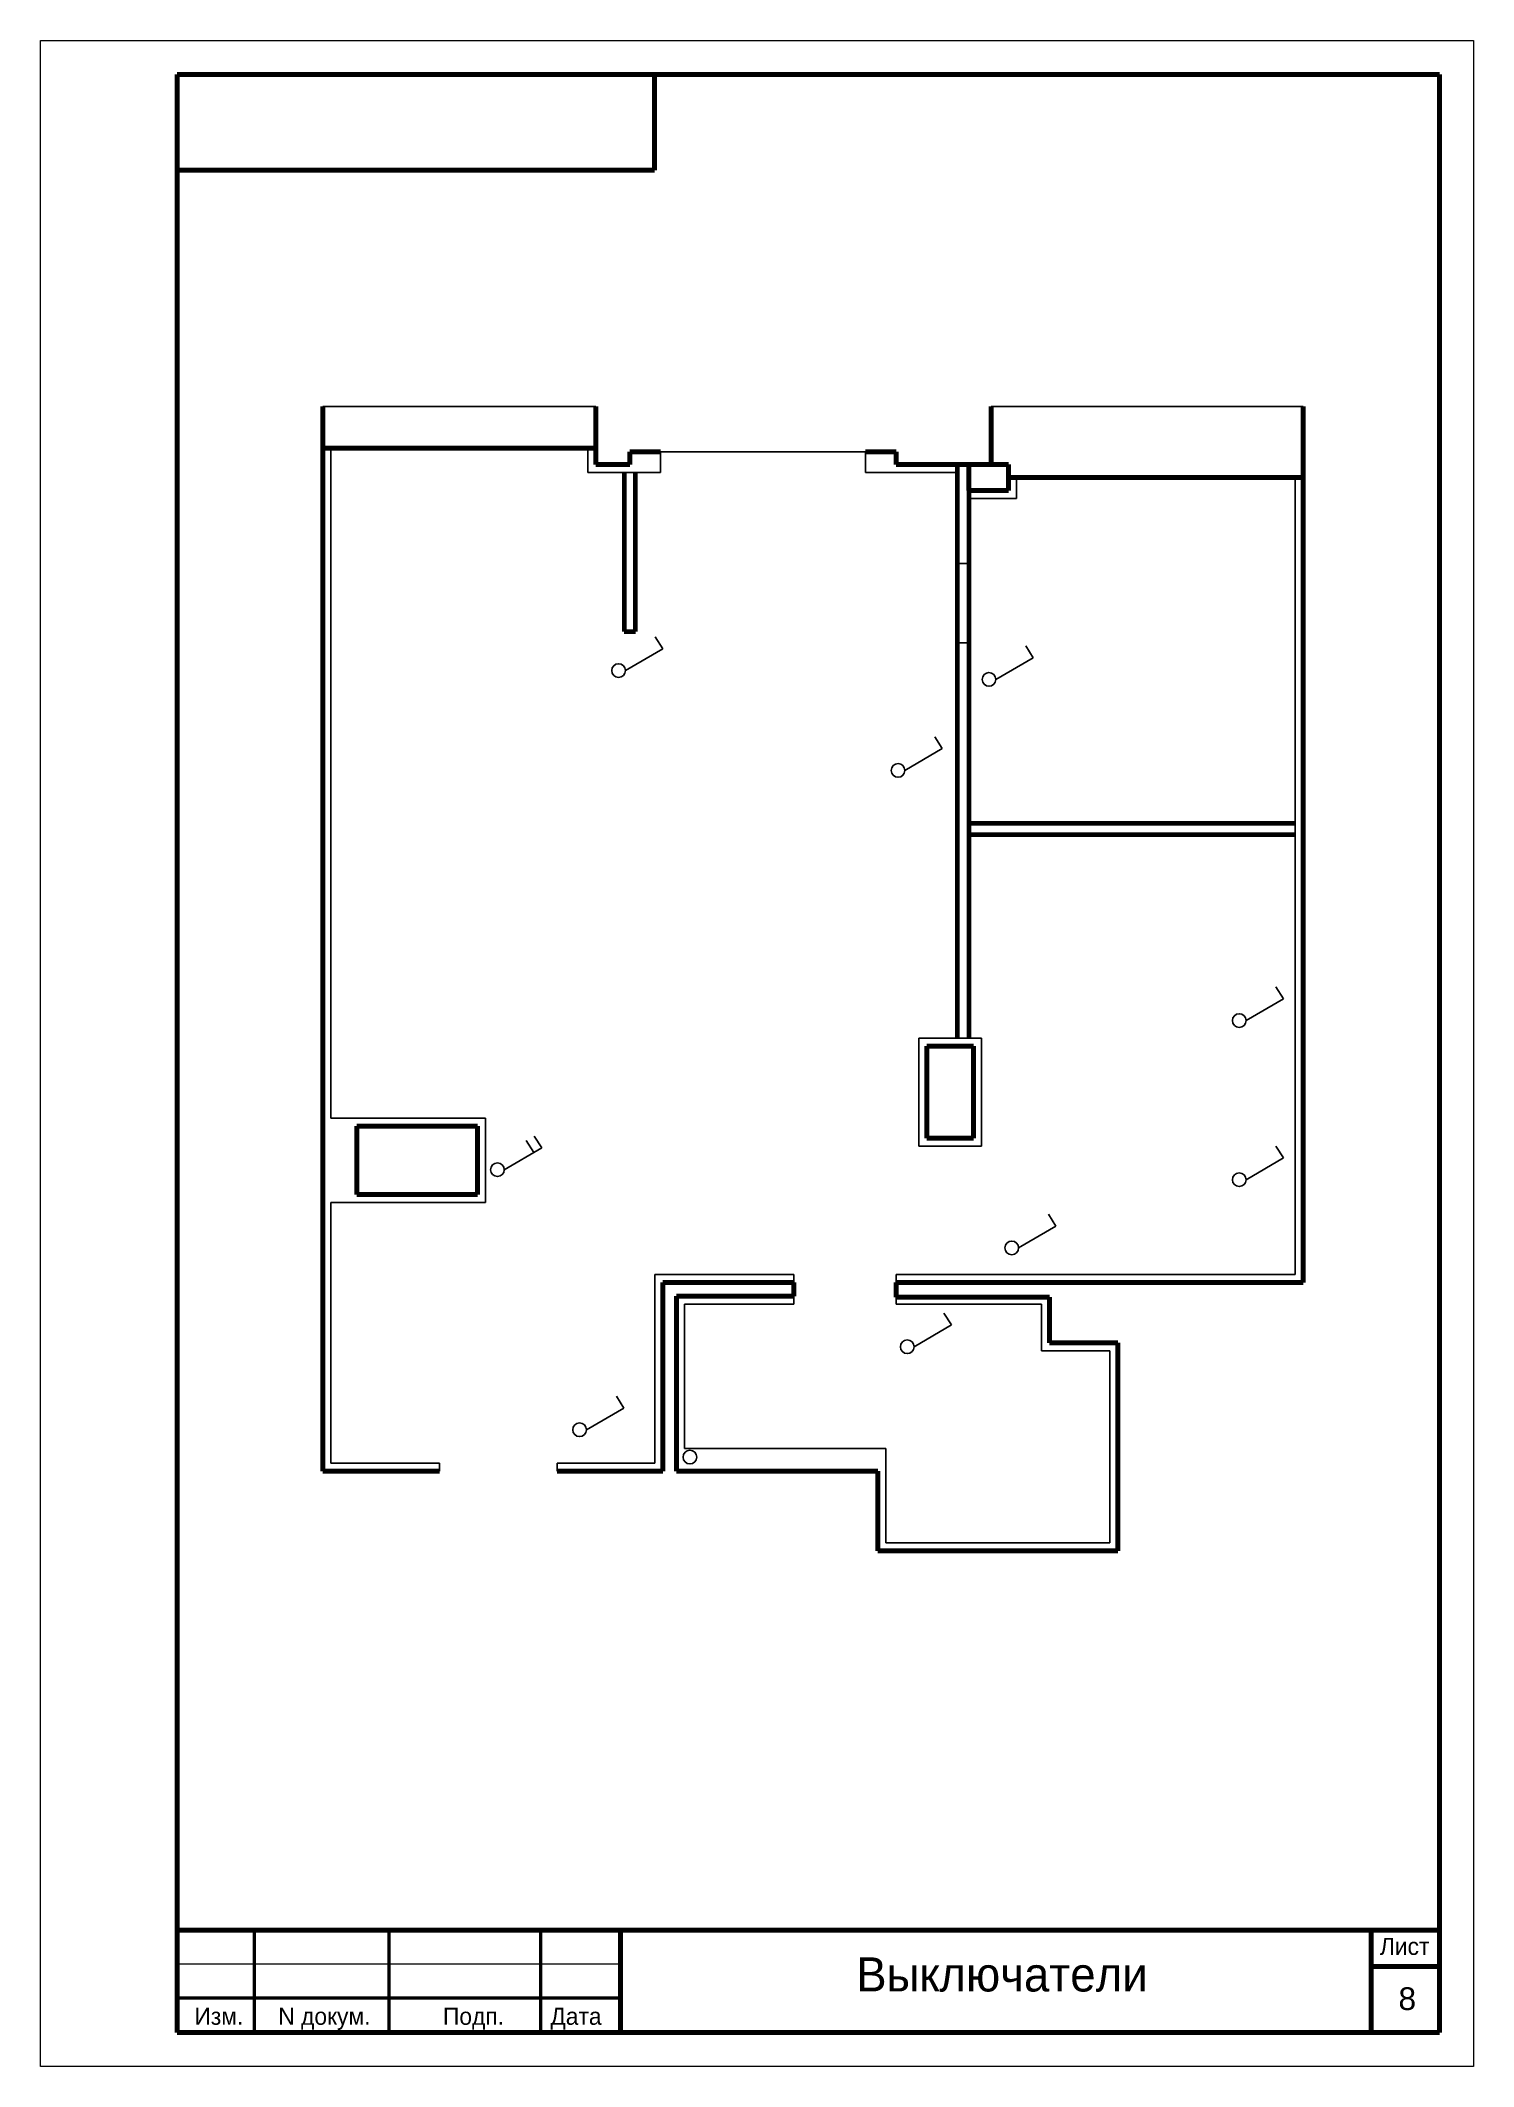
# Model space of a CAD drawing. Header units: millimetres. Extents: x 20 to 650, y 20 to 911.
import ezdxf

# ---------------------------------------------------------------- set-up
doc = ezdxf.new("R2010")
doc.units = ezdxf.units.MM
doc.layers.get('0').update_dxf_attribs({"lineweight": 25, "true_color": 0x000000})
doc.styles.add('textstyle0', font='')
doc.styles.add('textstyle1', font='')
doc.styles.add('textstyle2', font='')
doc.styles.add('textstyle3', font='')
doc.styles.add('textstyle4', font='')
doc.styles.add('textstyle5', font='')
doc.styles.add('textstyle6', font='')
doc.styles.get('textstyle0').set_extended_font_data('unicode')
doc.styles.get('textstyle1').set_extended_font_data('unicode')
doc.styles.get('textstyle2').set_extended_font_data('unicode')
doc.styles.get('textstyle3').set_extended_font_data('unicode')
doc.styles.get('textstyle4').set_extended_font_data('unicode')
doc.styles.get('textstyle5').set_extended_font_data('unicode')
doc.styles.get('textstyle6').set_extended_font_data('Arial')

msp = doc.modelspace()

# ---------------------------------------------------------------- linework, layer by layer
at = {"linetype": 'Continuous', "lineweight": 18}
for p, q in [((20, 911), (650, 911)), ((20, 20), (20, 911)), ((650, 911), (650, 20)), ((650, 20), (20, 20))]:
    msp.add_line(p, q, dxfattribs=at)
at = {"linetype": 'Continuous', "lineweight": 158}
for p, q in [((80, 896), (635, 896)), ((80, 35), (80, 896)), ((290, 854), (290, 896)), ((635, 896), (635, 35)), ((80, 854), (290, 854)), ((635, 80), (80, 80)), ((275, 35), (275, 80)), ((605, 80), (605, 35)), ((635, 64), (605, 64)), ((635, 35), (80, 35))]:
    msp.add_line(p, q, dxfattribs=at)
at = {"lineweight": 211}
for p, q in [((144.13, 750.1), (144.13, 281.79)), ((264.13, 750.1), (264.13, 724.54)), ((437.88, 750.1), (437.88, 724.54)), ((575.13, 364.79), (575.13, 750.1)), ((279.13, 724.54), (264.13, 724.54)), ((279.13, 724.54), (279.13, 730.04)), ((279.13, 730.04), (292.63, 730.04)), ((396.13, 730.04), (382.63, 730.04)), ((396.13, 730.04), (396.13, 724.54)), ((428.13, 724.54), (396.13, 724.54)), ((428.13, 713.04), (428.13, 724.54)), ((445.63, 724.54), (428.13, 724.54)), ((445.63, 713.04), (445.63, 724.54)), ((428.13, 713.04), (445.63, 713.04)), ((409.63, 428.29), (409.63, 468.79)), ((409.63, 468.79), (430.13, 468.79)), ((430.13, 468.79), (430.13, 428.29)), ((212.13, 433.54), (159.13, 433.54)), ((159.13, 433.54), (159.13, 403.54)), ((212.13, 403.54), (212.13, 433.54)), ((430.13, 428.29), (409.63, 428.29)), ((159.13, 403.54), (212.13, 403.54)), ((293.63, 281.79), (293.63, 364.79)), ((293.63, 364.79), (351.13, 364.79)), ((299.63, 358.79), (299.63, 281.79)), ((299.63, 358.79), (351.13, 358.79)), ((351.13, 364.79), (351.13, 358.79)), ((396.13, 364.79), (575.13, 364.79)), ((396.13, 364.79), (396.13, 358.29)), ((463.63, 358.29), (396.13, 358.29)), ((463.63, 338.29), (463.63, 358.29)), ((493.63, 338.29), (463.63, 338.29)), ((493.63, 246.79), (493.63, 338.29)), ((144.13, 281.79), (195.38, 281.79)), ((247.13, 281.79), (293.63, 281.79)), ((388.13, 281.79), (299.63, 281.79)), ((388.13, 281.79), (388.13, 246.79)), ((388.13, 246.79), (493.63, 246.79))]:
    msp.add_line(p, q, dxfattribs=at)
for p, q in [((144.13, 750.1), (264.13, 750.1)), ((437.88, 750.1), (575.13, 750.1)), ((147.63, 437.04), (147.63, 731.79)), ((260.63, 731.79), (260.63, 721.04)), ((292.63, 730.04), (382.63, 730.04)), ((292.63, 730.04), (292.63, 721.04)), ((382.63, 730.04), (382.63, 721.04)), ((260.63, 721.04), (292.63, 721.04)), ((382.63, 721.04), (423.13, 721.04)), ((423.13, 681.79), (423.13, 721.04)), ((449.13, 709.54), (449.13, 718.79)), ((571.63, 368.29), (571.63, 718.79)), ((428.13, 709.54), (449.13, 709.54)), ((423.13, 681.04), (428.13, 681.04)), ((293.59, 643.46), (277.14, 633.89)), ((293.59, 643.46), (290.3, 648.7)), ((423.13, 646.04), (428.13, 646.04)), ((456.45, 639.57), (453.16, 644.81)), ((456.45, 639.57), (440, 630)), ((416.45, 599.57), (400, 590)), ((416.45, 599.57), (413.16, 604.81)), ((566.45, 489.57), (563.16, 494.81)), ((566.45, 489.57), (550, 480)), ((433.63, 472.29), (406.13, 472.29)), ((406.13, 472.29), (406.13, 424.79)), ((433.63, 472.29), (433.63, 424.79)), ((147.63, 437.04), (215.63, 437.04)), ((215.63, 400.04), (215.63, 437.04)), ((240.33, 423.96), (237.04, 429.2)), ((240.33, 423.96), (223.88, 414.39)), ((236.85, 421.94), (233.49, 427.3)), ((406.13, 424.79), (433.63, 424.79)), ((566.45, 419.57), (550, 410)), ((566.45, 419.57), (563.16, 424.81)), ((147.63, 285.29), (147.63, 400.04)), ((147.63, 400.04), (215.63, 400.04)), ((466.45, 389.57), (463.16, 394.81)), ((466.45, 389.57), (450, 380)), ((290.13, 285.29), (290.13, 368.29)), ((290.13, 368.29), (351.13, 368.29)), ((351.13, 364.79), (351.13, 368.29)), ((396.13, 368.29), (571.63, 368.29)), ((396.13, 364.79), (396.13, 368.29)), ((351.13, 358.79), (351.13, 355.29)), ((396.13, 358.29), (396.13, 355.29)), ((303.13, 355.29), (351.13, 355.29)), ((303.13, 355.29), (303.13, 291.79)), ((396.13, 355.29), (460.13, 355.29)), ((420.5, 346.11), (417.21, 351.35)), ((460.13, 355.29), (460.13, 334.79)), ((420.5, 346.11), (404.05, 336.54)), ((490.13, 334.79), (460.13, 334.79)), ((490.13, 250.29), (490.13, 334.79)), ((276.45, 309.57), (273.16, 314.81)), ((276.45, 309.57), (260, 300)), ((147.63, 285.29), (195.38, 285.29)), ((195.38, 281.79), (195.38, 285.29)), ((247.13, 285.29), (290.13, 285.29)), ((247.13, 281.79), (247.13, 285.29)), ((303.13, 291.79), (391.63, 291.79)), ((391.63, 250.29), (391.63, 291.79)), ((391.63, 250.29), (490.13, 250.29))]:
    msp.add_line(p, q)
at = {"lineweight": 90}
for p, q in [((264.13, 731.79), (144.13, 731.79)), ((445.63, 718.79), (575.13, 718.79))]:
    msp.add_line(p, q, dxfattribs=at)
at = {"lineweight": 70}
for p, q in [((423.13, 472.29), (423.13, 724.54)), ((276.63, 721.04), (276.63, 651.04)), ((281.63, 651.04), (281.63, 721.04)), ((428.13, 713.04), (428.13, 472.29)), ((276.63, 651.04), (281.63, 651.04)), ((428.13, 566.79), (571.63, 566.79)), ((428.13, 561.79), (571.63, 561.79))]:
    msp.add_line(p, q, dxfattribs=at)
at = {"linetype": 'Continuous', "lineweight": 50}
for p, q in [((114, 35), (114, 80)), ((173.25, 35), (173.25, 80)), ((240, 35), (240, 80)), ((275, 50), (80, 50))]:
    msp.add_line(p, q, dxfattribs=at)
at = {"linetype": 'Continuous', "lineweight": 0}
msp.add_line((275, 65), (80, 65), dxfattribs=at)
for centre in [(274.14, 633.89), (437, 630), (397, 590), (547, 480), (220.88, 414.39), (547, 410), (447, 380), (401.05, 336.54), (257, 300), (305.51, 287.98)]:
    msp.add_circle(centre, 3)

# ---------------------------------------------------------------- texts
at = {"linetype": 'Continuous', "lineweight": 18, "attachment_point": 1}
for s, insert, char_height, width, style in [('Лист', (608.83, 76.56), 7.5, 100, 'textstyle5'), ('Выключатели', (378.61, 67.98), 15, 200, 'textstyle2'), ('Изм.', (87.66, 45.83), 7.5, 100, 'textstyle1'), ('N\\~докум.', (124.51, 45.83), 7.5, 100, 'textstyle0'), ('Подп.', (196.92, 45.83), 7.5, 100, 'textstyle3'), ('Дата', (244.14, 45.83), 7.5, 100, 'textstyle4')]:
    msp.add_mtext(s, dxfattribs=dict(at, insert=insert, char_height=char_height, width=width, style=style))
at = {"insert": (617.02, 54.82), "char_height": 10, "attachment_point": 1, "style": 'textstyle6'}
msp.add_mtext('\\c0;8', dxfattribs=at)

doc.saveas('drawing.dxf')
